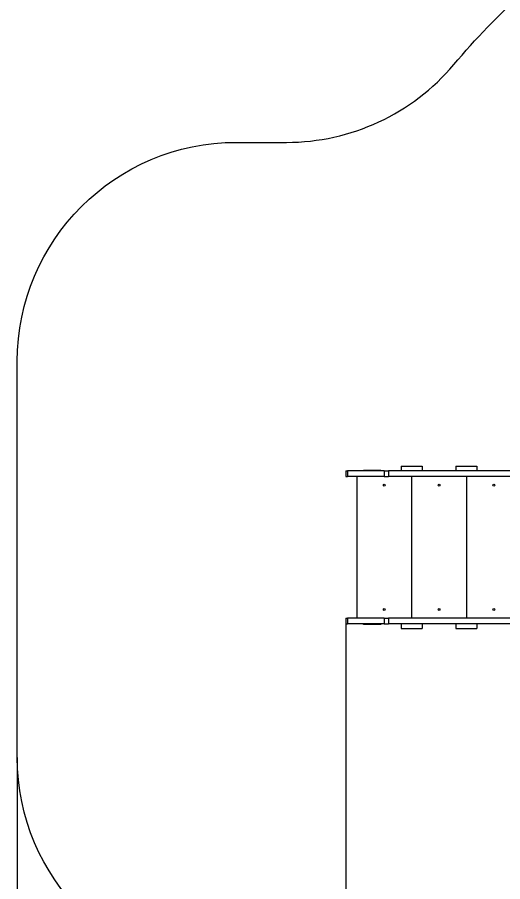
# Model space of a CAD drawing. Header units: millimetres. Extents: x -4688 to 6829, y -6350 to 4771.
# Drawn here: x -4688 to -2473, y -1239 to 2710 of the extents above; entities that cross this region are included whole.
import ezdxf

# ---------------------------------------------------------------- set-up
doc = ezdxf.new("R2010")
doc.units = ezdxf.units.MM
for name, color, linetype in [('DIKOM_ЗОНА', 80, 'Continuous'), ('DIKOM_ОБЪЕКТ', 7, 'Continuous'), ('DIKOM_РАЗМЕР_ЗОНА', 7, 'Continuous'), ('DIKOM_РАЗМЕР_ОБЪЕКТА', 7, 'Continuous')]:
    doc.layers.add(name, color=color, linetype=linetype)
doc.styles.add('style1', font='arial.ttf', dxfattribs={"width": 0.8})
doc.dimstyles.new('1-50', dxfattribs={"dimtxt": 300, "dimasz": 200, "dimexe": 100, "dimexo": 0, "dimgap": 100, "dimtad": 1, "dimtxsty": 'style1', "dimcen": 200, "dimclrd": 7, "dimclre": 7, "dimclrt": 7, "dimadec": 1, "dimazin": 2, "dimtfac": 1, "dimtmove": 0, "dimatfit": 2, "dimfxl": 0, "dimlwd": 25, "dimlwe": 18, "dimarcsym": 0})

# ---------------------------------------------------------------- blocks, each defined once
blk = doc.blocks.new('*D11')
at = {"layer": 'Defpoints', "color": 0, "transparency": 16777216}
for p in [(3703.1, 2652.8), (-3188.4, -47.6), (-3188.4, -4921.8)]:
    blk.add_point(p, dxfattribs=at)
at = {"layer": 'DIKOM_РАЗМЕР_ОБЪЕКТА', "color": 7, "lineweight": 18, "transparency": 16777216}
for p, q in [((3703.1, 2652.8), (3703.1, -5021.8)), ((-3188.4, -47.6), (-3188.4, -5021.8))]:
    blk.add_line(p, q, dxfattribs=at)
at = {"layer": 'DIKOM_РАЗМЕР_ОБЪЕКТА', "color": 7, "lineweight": 25, "transparency": 16777216}
blk.add_line((3503.1, -4921.8), (-2988.4, -4921.8), dxfattribs=at)
at = {"layer": 'DIKOM_РАЗМЕР_ОБЪЕКТА', "color": 7, "transparency": 16777216}
for points in [[(-2988.4, -4888.4), (-2988.4, -4955.1), (-3188.4, -4921.8)], [(3503.1, -4888.4), (3503.1, -4955.1), (3703.1, -4921.8)]]:
    blk.add_solid(points, dxfattribs=at)
at = {"layer": 'DIKOM_РАЗМЕР_ОБЪЕКТА', "color": 7, "transparency": 16777216, "insert": (4.1, -4668.6), "char_height": 300, "attachment_point": 5, "style": 'style1'}
blk.add_mtext('6900', dxfattribs=at)
blk = doc.blocks.new('*D12')
at = {"layer": 'Defpoints', "color": 0, "transparency": 16777216}
for p in [(4937.7, 2926.1), (-4688.4, -671.1), (4937.7, -6249.8)]:
    blk.add_point(p, dxfattribs=at)
at = {"layer": 'DIKOM_РАЗМЕР_ЗОНА', "color": 7, "lineweight": 18, "transparency": 16777216}
for p, q in [((4937.7, 2926.1), (4937.7, -6349.8)), ((-4688.4, -671.1), (-4688.4, -6349.8))]:
    blk.add_line(p, q, dxfattribs=at)
at = {"layer": 'DIKOM_РАЗМЕР_ЗОНА', "color": 7, "lineweight": 25, "transparency": 16777216}
blk.add_line((-4488.4, -6249.8), (4737.7, -6249.8), dxfattribs=at)
at = {"layer": 'DIKOM_РАЗМЕР_ЗОНА', "color": 7, "transparency": 16777216}
for points in [[(-4488.4, -6216.4), (-4488.4, -6283.1), (-4688.4, -6249.8)], [(4737.7, -6216.4), (4737.7, -6283.1), (4937.7, -6249.8)]]:
    blk.add_solid(points, dxfattribs=at)
at = {"layer": 'DIKOM_РАЗМЕР_ЗОНА', "color": 7, "transparency": 16777216, "insert": (124.7, -5996.6), "char_height": 300, "attachment_point": 5, "style": 'style1'}
blk.add_mtext('9650', dxfattribs=at)

msp = doc.modelspace()

# ---------------------------------------------------------------- linework, layer by layer
at = {"layer": 'DIKOM_ЗОНА', "color": 3, "lineweight": 15}
msp.add_lwpolyline([(2570.081, -2285.228, 0.36470187), (1741.185, -3270.482), (1741.185, -4330.338, -0.41421356), (741.185, -5330.338), (-888.842, -5330.338, -0.41421356), (-1888.842, -4330.338), (-1888.842, -2671.127, 0.41421356), (-2888.842, -1671.127), (-3688.422, -1671.127, -0.41421356), (-4688.422, -671.127), (-4688.422, 1138.873, -0.41421356), (-3688.422, 2138.873), (-3460.429, 2138.873, 0.22111646), (-2695.804, 2494.398, -0.0334984), (-2377.811, 2824.109, 0.10682345), (-2131.845, 3167.597, -0.29901074), (-1214.167, 3770.271), (731.296, 3770.271, 0.21419041), (1478.609, 4105.799, -0.93301603), (4609.303, 1688.518, 0.14812751), (4441.226, 1133.627), (4441.226, -61.127, -0.36470187), (2570.081, -2285.228)], format="xyb", dxfattribs=at)
at = {"layer": 'DIKOM_ОБЪЕКТ', "color": 7, "linetype": 'Continuous', "lineweight": 15}
for p, q in [((-3188.422, 638.873), (-3188.422, 611.873)), ((-3188.422, 638.873), (-3181.14, 638.873)), ((-3181.14, 638.873), (-3181.14, 611.873)), ((-3014.638, 638.873), (-3181.14, 638.873)), ((-3108.422, 641.873), (-3028.422, 641.873)), ((-3108.422, 638.873), (-3108.422, 641.873)), ((-3028.422, 641.873), (-3028.422, 638.873)), ((-3014.638, 638.873), (-3014.638, 611.873)), ((-3014.638, 638.873), (-2993.601, 638.873)), ((-2993.601, 638.873), (-2993.601, 611.873)), ((-2013.687, 638.873), (-2993.601, 638.873)), ((-2936.425, 659.873), (-2936.425, 638.873)), ((-2936.425, 659.873), (-2840.425, 659.873)), ((-2840.425, 659.873), (-2840.425, 638.873)), ((-2686.425, 659.873), (-2686.425, 638.873)), ((-2686.425, 659.873), (-2590.425, 659.873)), ((-2590.425, 659.873), (-2590.425, 638.873)), ((-3188.422, 611.873), (-3181.14, 611.873)), ((-3014.638, 611.873), (-3181.14, 611.873)), ((-3138.422, 611.873), (-3138.422, -34.127)), ((-3014.638, 611.873), (-2993.601, 611.873)), ((-2013.687, 611.873), (-2993.601, 611.873)), ((-2888.422, 611.873), (-2888.422, -34.127)), ((-2638.422, 611.873), (-2638.422, -34.127)), ((-3188.422, -34.127), (-3188.422, -61.127)), ((-3188.422, -34.127), (-3181.14, -34.127)), ((-3181.14, -34.127), (-3181.14, -61.127)), ((-3014.638, -34.127), (-3181.14, -34.127)), ((-3014.638, -34.127), (-3014.638, -61.127)), ((-3014.638, -34.127), (-2993.601, -34.127)), ((-2993.601, -34.127), (-2993.601, -61.127)), ((-2013.687, -34.127), (-2993.601, -34.127)), ((-3188.422, -61.127), (-3181.14, -61.127)), ((-3014.638, -61.127), (-3181.14, -61.127)), ((-3108.422, -64.127), (-3108.422, -61.127)), ((-3028.422, -64.127), (-3108.422, -64.127)), ((-3028.422, -61.127), (-3028.422, -64.127)), ((-3014.638, -61.127), (-2993.601, -61.127)), ((-2013.687, -61.127), (-2993.601, -61.127)), ((-2936.425, -61.127), (-2936.425, -82.127)), ((-2840.425, -61.127), (-2840.425, -82.127)), ((-2686.425, -61.127), (-2686.425, -82.127)), ((-2590.425, -61.127), (-2590.425, -82.127)), ((-2936.425, -82.127), (-2840.425, -82.127)), ((-2686.425, -82.127), (-2590.425, -82.127))]:
    msp.add_line(p, q, dxfattribs=at)
for centre in [(-3013.422, 572.873), (-2763.422, 572.873), (-2513.422, 572.873), (-3013.422, 4.873), (-2763.422, 4.873), (-2513.422, 4.873)]:
    msp.add_circle(centre, 4, dxfattribs=at)

# ---------------------------------------------------------------- dimensions: what is measured, and where the dimension line sits
at = {"layer": 'DIKOM_РАЗМЕР_ЗОНА'}
dim = msp.add_linear_dim(base=(4937.725, -6249.775), p1=(-4688.422, -671.127), p2=(4937.725, 2926.075), text='9650', dimstyle='1-50', dxfattribs=at)
dim.commit()
dim.dimension.update_dxf_attribs({"geometry": '*D12', "text_midpoint": (124.651, -6249.775), "dimtype": 160})
at = {"layer": 'DIKOM_РАЗМЕР_ОБЪЕКТА'}
dim = msp.add_linear_dim(base=(-3188.422, -4921.775), p1=(3703.085, 2652.764), p2=(-3188.422, -47.627), text='6900', dimstyle='1-50', dxfattribs=at)
dim.commit()
dim.dimension.update_dxf_attribs({"geometry": '*D11', "text_midpoint": (4.076, -4921.775), "dimtype": 160})

doc.saveas('drawing.dxf')
